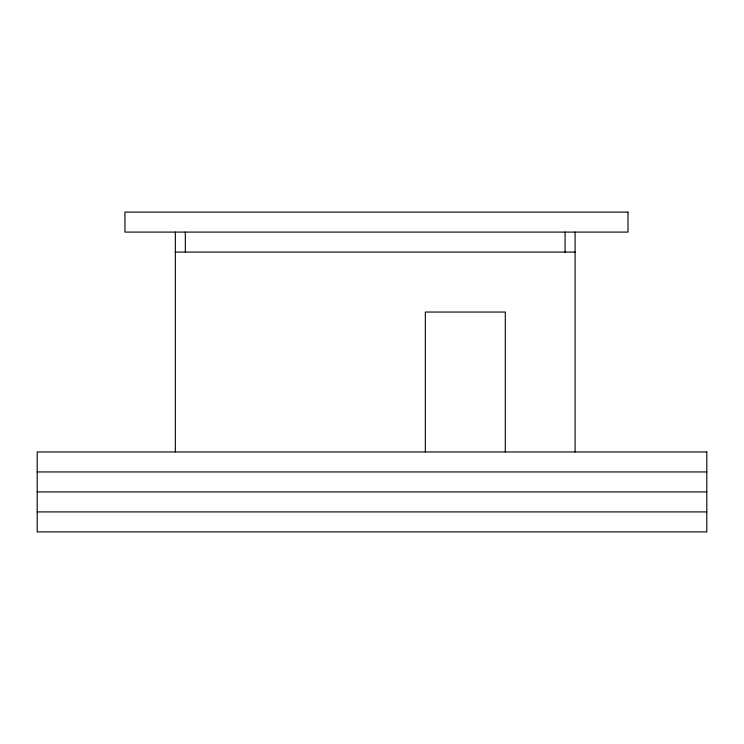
<?xml version="1.0" encoding="UTF-8"?>
<svg xmlns="http://www.w3.org/2000/svg" width="744" height="744" viewBox="0 0 744 744"><rect width="100%" height="100%" fill="white"/><g stroke="black" fill="none" stroke-linecap="round" stroke-linejoin="round"><path stroke-width="1.12" d="M175.342 252.077L575.084 252.077M37.2 471.938L706.8 471.938M37.2 491.924L706.8 491.924M37.2 511.909L706.8 511.909M575.084 232.091L575.084 451.952M565.087 232.091L565.087 252.077M505.297 451.952L505.297 312.043L425.345 312.043L425.345 451.952M185.33 232.091L185.33 252.077M175.342 232.091L175.342 451.952M627.973 212.105L124.936 212.105L124.936 232.091L627.973 232.091L627.973 212.105M706.8 451.952L37.2 451.952L37.2 531.895L706.8 531.895L706.8 451.952"/></g></svg>
